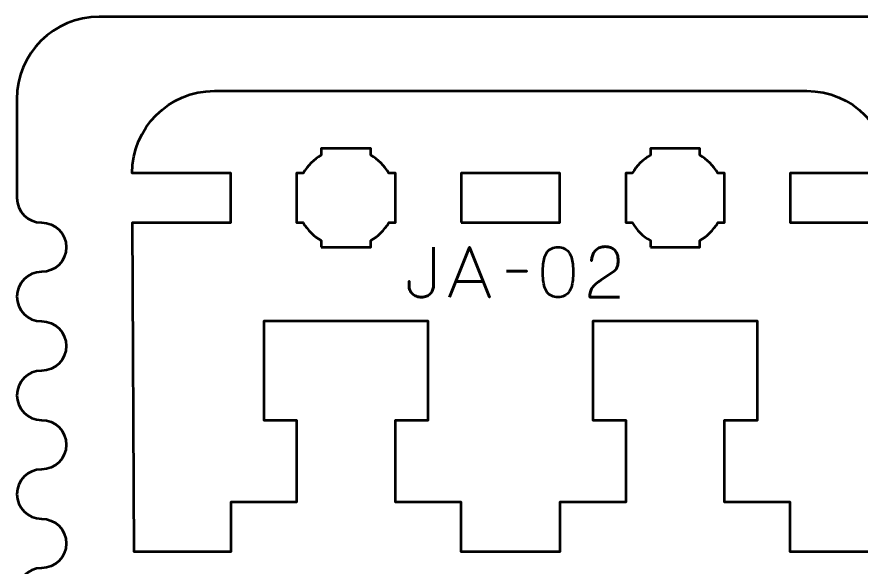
# Model space of a CAD drawing. Header units: centimetres. Extents: x -21 to 0, y -29.7 to 0.
# Drawn here: x -21 to -15.87, y -3.34 to 0 of the extents above; entities that cross this region are included whole.
import ezdxf

# ---------------------------------------------------------------- set-up
doc = ezdxf.new("R2010")
doc.units = ezdxf.units.CM
doc.header["$MEASUREMENT"] = 0
doc.layers.add('Layer 1', color=7, linetype='Continuous')

msp = doc.modelspace()

# ---------------------------------------------------------------- linework, layer by layer
at = {"layer": 'Layer 1', "lineweight": 53}
msp.add_lwpolyline([(-18.3, -1.25), (-17.7, -1.25), (-17.7, -0.95), (-18.3, -0.95), (-18.3, -1.25)], close=True, dxfattribs=at)
at = {"layer": 'Layer 1', "color": 1, "lineweight": 53}
msp.add_open_spline([(-21.00003, -29.19995), (-21.00003, -29.19995), (-21.00003, -3.49992), (-21.00003, -3.49992), (-21.00003, -3.49992), (-21.00003, -3.41709), (-20.93286, -3.34992), (-20.85003, -3.34992), (-20.85003, -3.34992), (-20.7672, -3.34992), (-20.70003, -3.28275), (-20.70003, -3.19992), (-20.70003, -3.19992), (-20.70003, -3.11709), (-20.7672, -3.04992), (-20.85003, -3.04992), (-20.85003, -3.04992), (-20.93286, -3.04992), (-21.00003, -2.98275), (-21.00003, -2.89992), (-21.00003, -2.89992), (-21.00003, -2.81709), (-20.93286, -2.74992), (-20.85003, -2.74992), (-20.85003, -2.74992), (-20.7672, -2.74992), (-20.70003, -2.68275), (-20.70003, -2.59992), (-20.70003, -2.59992), (-20.70003, -2.51709), (-20.7672, -2.44992), (-20.85003, -2.44992), (-20.85003, -2.44992), (-20.93286, -2.44992), (-21.00003, -2.38275), (-21.00003, -2.29992), (-21.00003, -2.29992), (-21.00003, -2.21709), (-20.93286, -2.14992), (-20.85003, -2.14992), (-20.85003, -2.14992), (-20.7672, -2.14992), (-20.70003, -2.08275), (-20.70003, -1.99992), (-20.70003, -1.99992), (-20.70003, -1.91709), (-20.7672, -1.84992), (-20.85003, -1.84992), (-20.85003, -1.84992), (-20.93286, -1.84992), (-21.00003, -1.78275), (-21.00003, -1.69992), (-21.00003, -1.69992), (-21.00003, -1.61709), (-20.93286, -1.54992), (-20.85003, -1.54992), (-20.85003, -1.54992), (-20.7672, -1.54992), (-20.70003, -1.48275), (-20.70003, -1.39992), (-20.70003, -1.39992), (-20.70003, -1.31709), (-20.7672, -1.24992), (-20.85003, -1.24992), (-20.85003, -1.24992), (-20.93286, -1.24992), (-21.00003, -1.18275), (-21.00003, -1.09992), (-21.00003, -1.09992), (-21.00003, -1.09992), (-21.00003, -0.49992), (-21.00003, -0.49992), (-21.00003, -0.49992), (-21.00003, -0.22295), (-20.77694, 0.00004), (-20.49994, 0.00004), (-20.49994, 0.00004), (-20.49994, 0.00004), (-0.50008, 0.00004), (-0.50008, 0.00004), (-0.50008, 0.00004), (-0.22294, 0.00004), (0.00002, -0.22295), (0.00002, -0.49992), (0.00002, -0.49992), (0.00002, -0.49992), (0.00002, -29.19995), (0.00002, -29.19995), (0.00002, -29.19995), (0.00002, -29.47695), (-0.22294, -29.70004), (-0.50008, -29.70004), (-0.50008, -29.70004), (-0.50008, -29.70004), (-20.49994, -29.70004), (-20.49994, -29.70004), (-20.49994, -29.70004), (-20.77694, -29.70004), (-21.00003, -29.47695), (-21.00003, -29.19995)], degree=3, knots=[0, 0, 0, 0, 0.04, 0.04, 0.04, 0.04, 0.08, 0.08, 0.08, 0.08, 0.12, 0.12, 0.12, 0.12, 0.16, 0.16, 0.16, 0.16, 0.2, 0.2, 0.2, 0.2, 0.24, 0.24, 0.24, 0.24, 0.28, 0.28, 0.28, 0.28, 0.32, 0.32, 0.32, 0.32, 0.36, 0.36, 0.36, 0.36, 0.4, 0.4, 0.4, 0.4, 0.44, 0.44, 0.44, 0.44, 0.48, 0.48, 0.48, 0.48, 0.52, 0.52, 0.52, 0.52, 0.56, 0.56, 0.56, 0.56, 0.6, 0.6, 0.6, 0.6, 0.64, 0.64, 0.64, 0.64, 0.68, 0.68, 0.68, 0.68, 0.72, 0.72, 0.72, 0.72, 0.76, 0.76, 0.76, 0.76, 0.8, 0.8, 0.8, 0.8, 0.84, 0.84, 0.84, 0.84, 0.88, 0.88, 0.88, 0.88, 0.92, 0.92, 0.92, 0.92, 0.96, 0.96, 0.96, 0.96, 1, 1, 1, 1], dxfattribs=at)
at = {"layer": 'Layer 1', "lineweight": 53}
for points, knots in [([(-16.2, -0.45), (-15.92391, -0.45), (-15.7, -0.67391), (-15.7, -0.95), (-15.7, -0.95), (-15.7, -0.95), (-16.3, -0.95), (-16.3, -0.95), (-16.3, -0.95), (-16.3, -0.95), (-16.3, -1.25), (-16.3, -1.25), (-16.3, -1.25), (-16.3, -1.25), (-15.7, -1.25), (-15.7, -1.25), (-15.7, -1.25), (-15.7, -1.25), (-15.7, -2.95001), (-15.7, -2.95001), (-15.7, -2.95001), (-15.7, -2.95001), (-15.7, -2.95), (-15.7, -2.95), (-15.7, -2.95), (-15.7, -2.95), (-15.7, -3.25), (-15.7, -3.25), (-15.7, -3.25), (-15.7, -3.25), (-16.3, -3.25), (-16.3, -3.25), (-16.3, -3.25), (-16.3, -3.25), (-16.3, -2.95), (-16.3, -2.95), (-16.3, -2.95), (-16.3, -2.95), (-16.7, -2.95001), (-16.7, -2.95001), (-16.7, -2.95001), (-16.7, -2.95001), (-16.7, -2.45), (-16.7, -2.45), (-16.7, -2.45), (-16.7, -2.45), (-16.5, -2.44999), (-16.5, -2.44999), (-16.5, -2.44999), (-16.5, -2.44999), (-16.5, -1.85), (-16.5, -1.85), (-16.5, -1.85), (-16.88333, -1.85), (-17.11667, -1.85), (-17.5, -1.85), (-17.5, -1.85), (-17.5, -1.85), (-17.5, -2.44999), (-17.5, -2.44999), (-17.5, -2.44999), (-17.5, -2.44999), (-17.3, -2.45), (-17.3, -2.45), (-17.3, -2.45), (-17.3, -2.45), (-17.3, -2.95), (-17.3, -2.95), (-17.3, -2.95), (-17.3, -2.95), (-17.7, -2.95), (-17.7, -2.95), (-17.7, -2.95), (-17.7, -2.95), (-17.7, -3.25), (-17.7, -3.25), (-17.7, -3.25), (-17.7, -3.25), (-18.3, -3.25), (-18.3, -3.25), (-18.3, -3.25), (-18.3, -3.25), (-18.3, -2.95), (-18.3, -2.95), (-18.3, -2.95), (-18.3, -2.95), (-18.7, -2.95001), (-18.7, -2.95001), (-18.7, -2.95001), (-18.7, -2.95001), (-18.7, -2.45), (-18.7, -2.45), (-18.7, -2.45), (-18.7, -2.45), (-18.5, -2.44999), (-18.5, -2.44999), (-18.5, -2.44999), (-18.5, -2.44999), (-18.5, -1.85), (-18.5, -1.85), (-18.5, -1.85), (-18.88333, -1.85), (-19.11667, -1.85), (-19.5, -1.85), (-19.5, -1.85), (-19.5, -1.85), (-19.5, -2.44999), (-19.5, -2.44999), (-19.5, -2.44999), (-19.5, -2.44999), (-19.3, -2.45), (-19.3, -2.45), (-19.3, -2.45), (-19.3, -2.45), (-19.3, -2.95), (-19.3, -2.95), (-19.3, -2.95), (-19.3, -2.95), (-19.7, -2.95), (-19.7, -2.95), (-19.7, -2.95), (-19.7, -2.95), (-19.7, -3.25), (-19.7, -3.25), (-19.7, -3.25), (-19.7, -3.25), (-20.2875, -3.25), (-20.2875, -3.25), (-20.2875, -3.25), (-20.2875, -3.25), (-20.29812, -1.25), (-20.29812, -1.25), (-20.29812, -1.25), (-20.29812, -1.25), (-19.7, -1.25), (-19.7, -1.25), (-19.7, -1.25), (-19.7, -1.25), (-19.7, -0.95), (-19.7, -0.95), (-19.7, -0.95), (-19.7, -0.95), (-20.3, -0.95), (-20.3, -0.95), (-20.3, -0.95), (-20.3, -0.67391), (-20.07609, -0.45), (-19.8, -0.45)], [0, 0, 0, 0, 0.027027, 0.027027, 0.027027, 0.027027, 0.0540541, 0.0540541, 0.0540541, 0.0540541, 0.0810811, 0.0810811, 0.0810811, 0.0810811, 0.1081081, 0.1081081, 0.1081081, 0.1081081, 0.1351351, 0.1351351, 0.1351351, 0.1351351, 0.1621622, 0.1621622, 0.1621622, 0.1621622, 0.1891892, 0.1891892, 0.1891892, 0.1891892, 0.2162162, 0.2162162, 0.2162162, 0.2162162, 0.2432432, 0.2432432, 0.2432432, 0.2432432, 0.2702703, 0.2702703, 0.2702703, 0.2702703, 0.2972973, 0.2972973, 0.2972973, 0.2972973, 0.3243243, 0.3243243, 0.3243243, 0.3243243, 0.3513514, 0.3513514, 0.3513514, 0.3513514, 0.3783784, 0.3783784, 0.3783784, 0.3783784, 0.4054054, 0.4054054, 0.4054054, 0.4054054, 0.4324324, 0.4324324, 0.4324324, 0.4324324, 0.4594595, 0.4594595, 0.4594595, 0.4594595, 0.4864865, 0.4864865, 0.4864865, 0.4864865, 0.5135135, 0.5135135, 0.5135135, 0.5135135, 0.5405405, 0.5405405, 0.5405405, 0.5405405, 0.5675676, 0.5675676, 0.5675676, 0.5675676, 0.5945946, 0.5945946, 0.5945946, 0.5945946, 0.6216216, 0.6216216, 0.6216216, 0.6216216, 0.6486486, 0.6486486, 0.6486486, 0.6486486, 0.6756757, 0.6756757, 0.6756757, 0.6756757, 0.7027027, 0.7027027, 0.7027027, 0.7027027, 0.7297297, 0.7297297, 0.7297297, 0.7297297, 0.7567568, 0.7567568, 0.7567568, 0.7567568, 0.7837838, 0.7837838, 0.7837838, 0.7837838, 0.8108108, 0.8108108, 0.8108108, 0.8108108, 0.8378378, 0.8378378, 0.8378378, 0.8378378, 0.8648649, 0.8648649, 0.8648649, 0.8648649, 0.8918919, 0.8918919, 0.8918919, 0.8918919, 0.9189189, 0.9189189, 0.9189189, 0.9189189, 0.9459459, 0.9459459, 0.9459459, 0.9459459, 0.972973, 0.972973, 0.972973, 0.972973, 1, 1, 1, 1]), ([(-19.15, -1.4), (-19.15, -1.4), (-19.15, -1.35985), (-19.15, -1.35985), (-19.15, -1.35985), (-19.19553, -1.3335), (-19.23349, -1.29553), (-19.25984, -1.25), (-19.25984, -1.25), (-19.25984, -1.25), (-19.3, -1.25), (-19.3, -1.25), (-19.3, -1.25), (-19.3, -1.25), (-19.3, -1.1), (-19.3, -1.1), (-19.3, -1.1), (-19.3, -1.1), (-19.3, -0.95), (-19.3, -0.95), (-19.3, -0.95), (-19.3, -0.95), (-19.25984, -0.95), (-19.25984, -0.95), (-19.25984, -0.95), (-19.23349, -0.90447), (-19.19553, -0.8665), (-19.15, -0.84015), (-19.15, -0.84015), (-19.15, -0.84015), (-19.15, -0.8), (-19.15, -0.8), (-19.15, -0.8), (-19.15, -0.8), (-19, -0.8), (-19, -0.8), (-19, -0.8), (-19, -0.8), (-18.85, -0.8), (-18.85, -0.8), (-18.85, -0.8), (-18.85, -0.8), (-18.85, -0.84015), (-18.85, -0.84015), (-18.85, -0.84015), (-18.80447, -0.8665), (-18.76651, -0.90447), (-18.74016, -0.95), (-18.74016, -0.95), (-18.74016, -0.95), (-18.7, -0.95), (-18.7, -0.95), (-18.7, -0.95), (-18.7, -0.95), (-18.7, -1.1), (-18.7, -1.1), (-18.7, -1.1), (-18.7, -1.1), (-18.7, -1.25), (-18.7, -1.25), (-18.7, -1.25), (-18.7, -1.25), (-18.74016, -1.25), (-18.74016, -1.25), (-18.74016, -1.25), (-18.76651, -1.29553), (-18.80447, -1.3335), (-18.85, -1.35985), (-18.85, -1.35985), (-18.85, -1.35985), (-18.85, -1.4), (-18.85, -1.4), (-18.85, -1.4), (-18.85, -1.4), (-19, -1.4), (-19, -1.4), (-19, -1.4), (-19, -1.4), (-19.15, -1.4), (-19.15, -1.4)], [0, 0, 0, 0, 0.05, 0.05, 0.05, 0.05, 0.1, 0.1, 0.1, 0.1, 0.15, 0.15, 0.15, 0.15, 0.2, 0.2, 0.2, 0.2, 0.25, 0.25, 0.25, 0.25, 0.3, 0.3, 0.3, 0.3, 0.35, 0.35, 0.35, 0.35, 0.4, 0.4, 0.4, 0.4, 0.45, 0.45, 0.45, 0.45, 0.5, 0.5, 0.5, 0.5, 0.55, 0.55, 0.55, 0.55, 0.6, 0.6, 0.6, 0.6, 0.65, 0.65, 0.65, 0.65, 0.7, 0.7, 0.7, 0.7, 0.75, 0.75, 0.75, 0.75, 0.8, 0.8, 0.8, 0.8, 0.85, 0.85, 0.85, 0.85, 0.9, 0.9, 0.9, 0.9, 0.95, 0.95, 0.95, 0.95, 1, 1, 1, 1]), ([(-17.15, -1.4), (-17.15, -1.4), (-17.15, -1.35985), (-17.15, -1.35985), (-17.15, -1.35985), (-17.19553, -1.3335), (-17.23349, -1.29553), (-17.25984, -1.25), (-17.25984, -1.25), (-17.25984, -1.25), (-17.3, -1.25), (-17.3, -1.25), (-17.3, -1.25), (-17.3, -1.25), (-17.3, -1.1), (-17.3, -1.1), (-17.3, -1.1), (-17.3, -1.1), (-17.3, -0.95), (-17.3, -0.95), (-17.3, -0.95), (-17.3, -0.95), (-17.25984, -0.95), (-17.25984, -0.95), (-17.25984, -0.95), (-17.23349, -0.90447), (-17.19553, -0.8665), (-17.15, -0.84015), (-17.15, -0.84015), (-17.15, -0.84015), (-17.15, -0.8), (-17.15, -0.8), (-17.15, -0.8), (-17.15, -0.8), (-17, -0.8), (-17, -0.8), (-17, -0.8), (-17, -0.8), (-16.85, -0.8), (-16.85, -0.8), (-16.85, -0.8), (-16.85, -0.8), (-16.85, -0.84015), (-16.85, -0.84015), (-16.85, -0.84015), (-16.80447, -0.8665), (-16.76651, -0.90447), (-16.74016, -0.95), (-16.74016, -0.95), (-16.74016, -0.95), (-16.7, -0.95), (-16.7, -0.95), (-16.7, -0.95), (-16.7, -0.95), (-16.7, -1.1), (-16.7, -1.1), (-16.7, -1.1), (-16.7, -1.1), (-16.7, -1.25), (-16.7, -1.25), (-16.7, -1.25), (-16.7, -1.25), (-16.74016, -1.25), (-16.74016, -1.25), (-16.74016, -1.25), (-16.76651, -1.29553), (-16.80447, -1.3335), (-16.85, -1.35985), (-16.85, -1.35985), (-16.85, -1.35985), (-16.85, -1.4), (-16.85, -1.4), (-16.85, -1.4), (-16.85, -1.4), (-17, -1.4), (-17, -1.4), (-17, -1.4), (-17, -1.4), (-17.15, -1.4), (-17.15, -1.4)], [0, 0, 0, 0, 0.05, 0.05, 0.05, 0.05, 0.1, 0.1, 0.1, 0.1, 0.15, 0.15, 0.15, 0.15, 0.2, 0.2, 0.2, 0.2, 0.25, 0.25, 0.25, 0.25, 0.3, 0.3, 0.3, 0.3, 0.35, 0.35, 0.35, 0.35, 0.4, 0.4, 0.4, 0.4, 0.45, 0.45, 0.45, 0.45, 0.5, 0.5, 0.5, 0.5, 0.55, 0.55, 0.55, 0.55, 0.6, 0.6, 0.6, 0.6, 0.65, 0.65, 0.65, 0.65, 0.7, 0.7, 0.7, 0.7, 0.75, 0.75, 0.75, 0.75, 0.8, 0.8, 0.8, 0.8, 0.85, 0.85, 0.85, 0.85, 0.9, 0.9, 0.9, 0.9, 0.95, 0.95, 0.95, 0.95, 1, 1, 1, 1])]:
    msp.add_open_spline(points, degree=3, knots=knots, dxfattribs=at)
at = {"layer": 'Layer 1', "color": 3, "lineweight": 53}
msp.add_open_spline([(-19.8, -0.45), (-19.8, -0.45), (-16.2, -0.45), (-16.2, -0.45)], degree=3, dxfattribs=at)
at = {"layer": 'Layer 1', "color": 5, "lineweight": 53}
for points, knots in [([(-18.4682, -1.40035), (-18.4682, -1.40035), (-18.46862, -1.63742), (-18.46862, -1.63742), (-18.46862, -1.63742), (-18.46862, -1.64511), (-18.47025, -1.65287), (-18.47335, -1.66056), (-18.47335, -1.66056), (-18.47653, -1.66832), (-18.48118, -1.67538), (-18.48732, -1.68187), (-18.48732, -1.68187), (-18.49353, -1.68829), (-18.50108, -1.69351), (-18.51004, -1.69739), (-18.51004, -1.69739), (-18.51907, -1.70134), (-18.52937, -1.70332), (-18.54101, -1.70346), (-18.54101, -1.70346), (-18.55266, -1.70346), (-18.56317, -1.70155), (-18.57248, -1.69781), (-18.57248, -1.69781), (-18.5818, -1.694), (-18.58977, -1.68892), (-18.59633, -1.6825), (-18.59633, -1.6825), (-18.60296, -1.67608), (-18.60797, -1.66903), (-18.6115, -1.66119), (-18.6115, -1.66119), (-18.61503, -1.65336), (-18.61679, -1.64546), (-18.61679, -1.63742), (-18.61679, -1.63742), (-18.61679, -1.63742), (-18.61679, -1.60609), (-18.61679, -1.60609), (-18.61679, -1.60609), (-18.61679, -1.60609), (-18.61679, -1.63742), (-18.61679, -1.63742), (-18.61679, -1.63742), (-18.61679, -1.64546), (-18.61503, -1.65336), (-18.6115, -1.66119), (-18.6115, -1.66119), (-18.60797, -1.66903), (-18.60296, -1.67608), (-18.59633, -1.6825), (-18.59633, -1.6825), (-18.58977, -1.68892), (-18.5818, -1.694), (-18.57248, -1.69781), (-18.57248, -1.69781), (-18.56317, -1.70155), (-18.55266, -1.70346), (-18.54101, -1.70346), (-18.54101, -1.70346), (-18.52937, -1.70332), (-18.51907, -1.70134), (-18.51004, -1.69739), (-18.51004, -1.69739), (-18.50108, -1.69351), (-18.49353, -1.68829), (-18.48732, -1.68187), (-18.48732, -1.68187), (-18.48118, -1.67538), (-18.47653, -1.66832), (-18.47335, -1.66056), (-18.47335, -1.66056), (-18.47025, -1.65287), (-18.46862, -1.64511), (-18.46862, -1.63742), (-18.46862, -1.63742), (-18.46862, -1.63742), (-18.4682, -1.40035), (-18.4682, -1.40035)], [0, 0, 0, 0, 0.05, 0.05, 0.05, 0.05, 0.1, 0.1, 0.1, 0.1, 0.15, 0.15, 0.15, 0.15, 0.2, 0.2, 0.2, 0.2, 0.25, 0.25, 0.25, 0.25, 0.3, 0.3, 0.3, 0.3, 0.35, 0.35, 0.35, 0.35, 0.4, 0.4, 0.4, 0.4, 0.45, 0.45, 0.45, 0.45, 0.5, 0.5, 0.5, 0.5, 0.55, 0.55, 0.55, 0.55, 0.6, 0.6, 0.6, 0.6, 0.65, 0.65, 0.65, 0.65, 0.7, 0.7, 0.7, 0.7, 0.75, 0.75, 0.75, 0.75, 0.8, 0.8, 0.8, 0.8, 0.85, 0.85, 0.85, 0.85, 0.9, 0.9, 0.9, 0.9, 0.95, 0.95, 0.95, 0.95, 1, 1, 1, 1]), ([(-18.36999, -1.70388), (-18.36999, -1.70388), (-18.24892, -1.39866), (-18.24892, -1.39866), (-18.24892, -1.39866), (-18.24892, -1.39866), (-18.12742, -1.70388), (-18.12742, -1.70388), (-18.12742, -1.70388), (-18.12742, -1.70388), (-18.24892, -1.39866), (-18.24892, -1.39866), (-18.24892, -1.39866), (-18.24892, -1.39866), (-18.36999, -1.70388), (-18.36999, -1.70388)], [0, 0, 0, 0, 0.25, 0.25, 0.25, 0.25, 0.5, 0.5, 0.5, 0.5, 0.75, 0.75, 0.75, 0.75, 1, 1, 1, 1]), ([(-17.71171, -1.70388), (-17.6969, -1.70381), (-17.68413, -1.7012), (-17.67347, -1.69612), (-17.67347, -1.69612), (-17.66289, -1.69104), (-17.65407, -1.68377), (-17.64702, -1.67453), (-17.64702, -1.67453), (-17.64003, -1.66522), (-17.63453, -1.65421), (-17.63044, -1.64151), (-17.63044, -1.64151), (-17.62641, -1.62881), (-17.62352, -1.61491), (-17.6219, -1.59967), (-17.6219, -1.59967), (-17.6202, -1.58443), (-17.61936, -1.56841), (-17.61943, -1.55148), (-17.61943, -1.55148), (-17.61936, -1.53462), (-17.6202, -1.5186), (-17.6219, -1.50343), (-17.6219, -1.50343), (-17.62352, -1.48826), (-17.62641, -1.47429), (-17.63044, -1.46159), (-17.63044, -1.46159), (-17.63453, -1.44896), (-17.64003, -1.43796), (-17.64702, -1.42857), (-17.64702, -1.42857), (-17.65407, -1.41926), (-17.66289, -1.41199), (-17.67347, -1.40691), (-17.67347, -1.40691), (-17.68413, -1.40176), (-17.6969, -1.39915), (-17.71171, -1.39908), (-17.71171, -1.39908), (-17.72653, -1.39915), (-17.7393, -1.40176), (-17.74996, -1.40691), (-17.74996, -1.40691), (-17.76054, -1.41199), (-17.76936, -1.41926), (-17.77641, -1.42857), (-17.77641, -1.42857), (-17.7834, -1.43796), (-17.7889, -1.44896), (-17.79299, -1.46159), (-17.79299, -1.46159), (-17.79702, -1.47429), (-17.79991, -1.48826), (-17.80153, -1.50343), (-17.80153, -1.50343), (-17.80322, -1.5186), (-17.80407, -1.53462), (-17.804, -1.55148), (-17.804, -1.55148), (-17.80407, -1.56841), (-17.80322, -1.58443), (-17.80153, -1.59967), (-17.80153, -1.59967), (-17.79991, -1.61491), (-17.79702, -1.62881), (-17.79299, -1.64151), (-17.79299, -1.64151), (-17.7889, -1.65421), (-17.7834, -1.66522), (-17.77641, -1.67453), (-17.77641, -1.67453), (-17.76936, -1.68377), (-17.76054, -1.69104), (-17.74996, -1.69612), (-17.74996, -1.69612), (-17.7393, -1.7012), (-17.72653, -1.70381), (-17.71171, -1.70388)], [0, 0, 0, 0, 0.05, 0.05, 0.05, 0.05, 0.1, 0.1, 0.1, 0.1, 0.15, 0.15, 0.15, 0.15, 0.2, 0.2, 0.2, 0.2, 0.25, 0.25, 0.25, 0.25, 0.3, 0.3, 0.3, 0.3, 0.35, 0.35, 0.35, 0.35, 0.4, 0.4, 0.4, 0.4, 0.45, 0.45, 0.45, 0.45, 0.5, 0.5, 0.5, 0.5, 0.55, 0.55, 0.55, 0.55, 0.6, 0.6, 0.6, 0.6, 0.65, 0.65, 0.65, 0.65, 0.7, 0.7, 0.7, 0.7, 0.75, 0.75, 0.75, 0.75, 0.8, 0.8, 0.8, 0.8, 0.85, 0.85, 0.85, 0.85, 0.9, 0.9, 0.9, 0.9, 0.95, 0.95, 0.95, 0.95, 1, 1, 1, 1]), ([(-17.71171, -1.70388), (-17.6969, -1.70381), (-17.68413, -1.7012), (-17.67347, -1.69612), (-17.67347, -1.69612), (-17.66289, -1.69104), (-17.65407, -1.68377), (-17.64702, -1.67453), (-17.64702, -1.67453), (-17.64003, -1.66522), (-17.63453, -1.65421), (-17.63044, -1.64151), (-17.63044, -1.64151), (-17.62641, -1.62881), (-17.62352, -1.61491), (-17.6219, -1.59967), (-17.6219, -1.59967), (-17.6202, -1.58443), (-17.61936, -1.56841), (-17.61943, -1.55148), (-17.61943, -1.55148), (-17.61936, -1.53462), (-17.6202, -1.5186), (-17.6219, -1.50343), (-17.6219, -1.50343), (-17.62352, -1.48826), (-17.62641, -1.47429), (-17.63044, -1.46159), (-17.63044, -1.46159), (-17.63453, -1.44896), (-17.64003, -1.43796), (-17.64702, -1.42857), (-17.64702, -1.42857), (-17.65407, -1.41926), (-17.66289, -1.41199), (-17.67347, -1.40691), (-17.67347, -1.40691), (-17.68413, -1.40176), (-17.6969, -1.39915), (-17.71171, -1.39908), (-17.71171, -1.39908), (-17.72653, -1.39915), (-17.7393, -1.40176), (-17.74996, -1.40691), (-17.74996, -1.40691), (-17.76054, -1.41199), (-17.76936, -1.41926), (-17.77641, -1.42857), (-17.77641, -1.42857), (-17.7834, -1.43796), (-17.7889, -1.44896), (-17.79299, -1.46159), (-17.79299, -1.46159), (-17.79702, -1.47429), (-17.79991, -1.48826), (-17.80153, -1.50343), (-17.80153, -1.50343), (-17.80322, -1.5186), (-17.80407, -1.53462), (-17.804, -1.55148), (-17.804, -1.55148), (-17.80407, -1.56841), (-17.80322, -1.58443), (-17.80153, -1.59967), (-17.80153, -1.59967), (-17.79991, -1.61491), (-17.79702, -1.62881), (-17.79299, -1.64151), (-17.79299, -1.64151), (-17.7889, -1.65421), (-17.7834, -1.66522), (-17.77641, -1.67453), (-17.77641, -1.67453), (-17.76936, -1.68377), (-17.76054, -1.69104), (-17.74996, -1.69612), (-17.74996, -1.69612), (-17.7393, -1.7012), (-17.72653, -1.70381), (-17.71171, -1.70388)], [0, 0, 0, 0, 0.05, 0.05, 0.05, 0.05, 0.1, 0.1, 0.1, 0.1, 0.15, 0.15, 0.15, 0.15, 0.2, 0.2, 0.2, 0.2, 0.25, 0.25, 0.25, 0.25, 0.3, 0.3, 0.3, 0.3, 0.35, 0.35, 0.35, 0.35, 0.4, 0.4, 0.4, 0.4, 0.45, 0.45, 0.45, 0.45, 0.5, 0.5, 0.5, 0.5, 0.55, 0.55, 0.55, 0.55, 0.6, 0.6, 0.6, 0.6, 0.65, 0.65, 0.65, 0.65, 0.7, 0.7, 0.7, 0.7, 0.75, 0.75, 0.75, 0.75, 0.8, 0.8, 0.8, 0.8, 0.85, 0.85, 0.85, 0.85, 0.9, 0.9, 0.9, 0.9, 0.95, 0.95, 0.95, 0.95, 1, 1, 1, 1]), ([(-17.33749, -1.70388), (-17.33749, -1.70388), (-17.5191, -1.70388), (-17.5191, -1.70388), (-17.5191, -1.70388), (-17.51875, -1.6916), (-17.5172, -1.68074), (-17.51458, -1.67142), (-17.51458, -1.67142), (-17.5119, -1.66211), (-17.50831, -1.65393), (-17.50386, -1.64687), (-17.50386, -1.64687), (-17.49934, -1.63982), (-17.49419, -1.63354), (-17.48834, -1.62803), (-17.48834, -1.62803), (-17.48248, -1.62246), (-17.4762, -1.61738), (-17.46943, -1.61258), (-17.46943, -1.61258), (-17.46266, -1.60785), (-17.45567, -1.60313), (-17.4484, -1.59847), (-17.4484, -1.59847), (-17.4484, -1.59847), (-17.37601, -1.55021), (-17.37601, -1.55021), (-17.37601, -1.55021), (-17.36861, -1.54499), (-17.36282, -1.53928), (-17.35873, -1.53314), (-17.35873, -1.53314), (-17.35457, -1.527), (-17.35167, -1.52051), (-17.34991, -1.51366), (-17.34991, -1.51366), (-17.34822, -1.50689), (-17.34716, -1.49991), (-17.34681, -1.49285), (-17.34681, -1.49285), (-17.34645, -1.48572), (-17.34631, -1.4786), (-17.34638, -1.47147), (-17.34638, -1.47147), (-17.34638, -1.46562), (-17.34716, -1.45934), (-17.34871, -1.45256), (-17.34871, -1.45256), (-17.35033, -1.44586), (-17.35287, -1.43916), (-17.35647, -1.43253), (-17.35647, -1.43253), (-17.36007, -1.42589), (-17.36487, -1.41983), (-17.37086, -1.41432), (-17.37086, -1.41432), (-17.37686, -1.40889), (-17.38427, -1.40452), (-17.39309, -1.4012), (-17.39309, -1.4012), (-17.40191, -1.39788), (-17.41228, -1.39619), (-17.42427, -1.39612), (-17.42427, -1.39612), (-17.43634, -1.39619), (-17.44699, -1.39788), (-17.45617, -1.40113), (-17.45617, -1.40113), (-17.46534, -1.40437), (-17.47317, -1.40889), (-17.47966, -1.4146), (-17.47966, -1.4146), (-17.48615, -1.42032), (-17.49137, -1.42695), (-17.49546, -1.43436), (-17.49546, -1.43436), (-17.49956, -1.44177), (-17.50252, -1.44967), (-17.50442, -1.458), (-17.50442, -1.458), (-17.50633, -1.46632), (-17.50725, -1.47479), (-17.50725, -1.48333), (-17.50725, -1.48333), (-17.50725, -1.47479), (-17.50633, -1.46632), (-17.50442, -1.458), (-17.50442, -1.458), (-17.50252, -1.44967), (-17.49956, -1.44177), (-17.49546, -1.43436), (-17.49546, -1.43436), (-17.49137, -1.42695), (-17.48615, -1.42032), (-17.47966, -1.4146), (-17.47966, -1.4146), (-17.47317, -1.40889), (-17.46534, -1.40437), (-17.45617, -1.40113), (-17.45617, -1.40113), (-17.44699, -1.39788), (-17.43634, -1.39619), (-17.42427, -1.39612), (-17.42427, -1.39612), (-17.41228, -1.39619), (-17.40191, -1.39788), (-17.39309, -1.4012), (-17.39309, -1.4012), (-17.38427, -1.40452), (-17.37686, -1.40889), (-17.37086, -1.41432), (-17.37086, -1.41432), (-17.36487, -1.41983), (-17.36007, -1.42589), (-17.35647, -1.43253), (-17.35647, -1.43253), (-17.35287, -1.43916), (-17.35033, -1.44586), (-17.34871, -1.45256), (-17.34871, -1.45256), (-17.34716, -1.45934), (-17.34638, -1.46562), (-17.34638, -1.47147), (-17.34638, -1.47147), (-17.34631, -1.4786), (-17.34645, -1.48572), (-17.34681, -1.49285), (-17.34681, -1.49285), (-17.34716, -1.49991), (-17.34822, -1.50689), (-17.34991, -1.51366), (-17.34991, -1.51366), (-17.35167, -1.52051), (-17.35457, -1.527), (-17.35873, -1.53314), (-17.35873, -1.53314), (-17.36282, -1.53928), (-17.36861, -1.54499), (-17.37601, -1.55021), (-17.37601, -1.55021), (-17.37601, -1.55021), (-17.4484, -1.59847), (-17.4484, -1.59847), (-17.4484, -1.59847), (-17.45567, -1.60313), (-17.46266, -1.60785), (-17.46943, -1.61258), (-17.46943, -1.61258), (-17.4762, -1.61738), (-17.48248, -1.62246), (-17.48834, -1.62803), (-17.48834, -1.62803), (-17.49419, -1.63354), (-17.49934, -1.63982), (-17.50386, -1.64687), (-17.50386, -1.64687), (-17.50831, -1.65393), (-17.5119, -1.66211), (-17.51458, -1.67142), (-17.51458, -1.67142), (-17.5172, -1.68074), (-17.51875, -1.6916), (-17.5191, -1.70388), (-17.5191, -1.70388), (-17.5191, -1.70388), (-17.33749, -1.70388), (-17.33749, -1.70388)], [0, 0, 0, 0, 0.0238095, 0.0238095, 0.0238095, 0.0238095, 0.047619, 0.047619, 0.047619, 0.047619, 0.0714286, 0.0714286, 0.0714286, 0.0714286, 0.0952381, 0.0952381, 0.0952381, 0.0952381, 0.1190476, 0.1190476, 0.1190476, 0.1190476, 0.1428571, 0.1428571, 0.1428571, 0.1428571, 0.1666667, 0.1666667, 0.1666667, 0.1666667, 0.1904762, 0.1904762, 0.1904762, 0.1904762, 0.2142857, 0.2142857, 0.2142857, 0.2142857, 0.2380952, 0.2380952, 0.2380952, 0.2380952, 0.2619048, 0.2619048, 0.2619048, 0.2619048, 0.2857143, 0.2857143, 0.2857143, 0.2857143, 0.3095238, 0.3095238, 0.3095238, 0.3095238, 0.3333333, 0.3333333, 0.3333333, 0.3333333, 0.3571429, 0.3571429, 0.3571429, 0.3571429, 0.3809524, 0.3809524, 0.3809524, 0.3809524, 0.4047619, 0.4047619, 0.4047619, 0.4047619, 0.4285714, 0.4285714, 0.4285714, 0.4285714, 0.452381, 0.452381, 0.452381, 0.452381, 0.4761905, 0.4761905, 0.4761905, 0.4761905, 0.5, 0.5, 0.5, 0.5, 0.5238095, 0.5238095, 0.5238095, 0.5238095, 0.547619, 0.547619, 0.547619, 0.547619, 0.5714286, 0.5714286, 0.5714286, 0.5714286, 0.5952381, 0.5952381, 0.5952381, 0.5952381, 0.6190476, 0.6190476, 0.6190476, 0.6190476, 0.6428571, 0.6428571, 0.6428571, 0.6428571, 0.6666667, 0.6666667, 0.6666667, 0.6666667, 0.6904762, 0.6904762, 0.6904762, 0.6904762, 0.7142857, 0.7142857, 0.7142857, 0.7142857, 0.7380952, 0.7380952, 0.7380952, 0.7380952, 0.7619048, 0.7619048, 0.7619048, 0.7619048, 0.7857143, 0.7857143, 0.7857143, 0.7857143, 0.8095238, 0.8095238, 0.8095238, 0.8095238, 0.8333333, 0.8333333, 0.8333333, 0.8333333, 0.8571429, 0.8571429, 0.8571429, 0.8571429, 0.8809524, 0.8809524, 0.8809524, 0.8809524, 0.9047619, 0.9047619, 0.9047619, 0.9047619, 0.9285714, 0.9285714, 0.9285714, 0.9285714, 0.952381, 0.952381, 0.952381, 0.952381, 0.9761905, 0.9761905, 0.9761905, 0.9761905, 1, 1, 1, 1]), ([(-18.02413, -1.54428), (-18.02413, -1.54428), (-17.90094, -1.54428), (-17.90094, -1.54428), (-17.90094, -1.54428), (-17.90094, -1.54428), (-18.02413, -1.54428), (-18.02413, -1.54428)], [0, 0, 0, 0, 0.5, 0.5, 0.5, 0.5, 1, 1, 1, 1]), ([(-18.33189, -1.60778), (-18.33189, -1.60778), (-18.16595, -1.60778), (-18.16595, -1.60778), (-18.16595, -1.60778), (-18.16595, -1.60778), (-18.33189, -1.60778), (-18.33189, -1.60778)], [0, 0, 0, 0, 0.5, 0.5, 0.5, 0.5, 1, 1, 1, 1])]:
    msp.add_open_spline(points, degree=3, knots=knots, dxfattribs=at)

doc.saveas('drawing.dxf')
